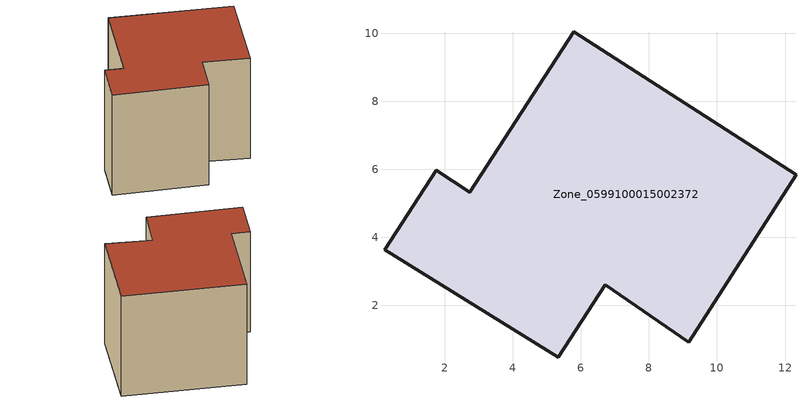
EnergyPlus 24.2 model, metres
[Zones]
Zone_0599100015002372
 floor ground (C_G): 9.18,0.92 6.72,2.61 5.34,0.47 0.23,3.63 1.74,5.97 2.73,5.33 5.79,10.05 12.32,5.84 z0.66
 wall outside (C_F): 0.23,3.63 5.34,0.47 6.72,2.61 9.18,0.92 12.32,5.84 5.79,10.05 2.73,5.33 1.74,5.97 0.23,3.63 z0.66:7.97
 roof outside (C_R): 12.32,5.84 5.79,10.05 2.73,5.33 1.74,5.97 0.23,3.63 5.34,0.47 6.72,2.61 9.18,0.92 z7.97
[BUILDING]
Pand.0599100015002372: North Axis=0; Terrain=City; Loads Convergence Tolerance Value=0.04; Temperature Convergence Tolerance Value=0.4; Solar Distribution=FullExterior; Maximum Number of Warmup Days=25; Minimum Number of Warmup Days=1
[Site:Location]
Rotterdam.The.Hague.AP_ZH_NLD Design_Conditions: Latitude=51.96; Longitude=4.45; Time Zone=1; Elevation=-4.5
[SITE:GROUNDTEMPERATURE:BUILDINGSURFACE]
18, 18, 18, 18, 18, 18, 18, 18, 18, 18, 18, 18
[MATERIAL] Thermal Absorptance=0.9; Solar Absorptance=0.7; Visible Absorptance=0.7
Name | Roughness | Thickness | Conductivity | Density | Specific Heat
G.TC.1965-1974 | MediumSmooth | 0.15 | 0.882353 | 540 | 1210
F.TC.1965-1974 | Rough | 0.3 | 0.697674 | 1920 | 840
R.TC.1965-1974 | MediumRough | 0.2 | 0.232558 | 1500 | 1000
[CONSTRUCTION]
C_G: G.TC.1965-1974
C_F: F.TC.1965-1974
C_R: R.TC.1965-1974
[ZONE]
Zone_0599100015002372: Type=1; Multiplier=1; Ceiling Height=Autocalculate; Volume=Autocalculate; Floor Area=autocalculate; Part of Total Floor Area=Yes
[ZONEINFILTRATION:DESIGNFLOWRATE]
Infil_Zone_0599100015002372: Zone or ZoneList or Space or SpaceList=Zone_0599100015002372; Schedule=AlwaysOn; Design Flow Rate Calculation Method=Flow/Area; Flow Rate per Floor Area=0.003; Constant Term Coefficient=1; Temperature Term Coefficient=0; Velocity Term Coefficient=0; Velocity Squared Term Coefficient=0
[HVACTEMPLATE:ZONE:IDEALLOADSAIRSYSTEM]
Zone_0599100015002372: Maximum Heating Supply Air Temperature=50; Minimum Cooling Supply Air Temperature=13; Maximum Heating Supply Air Humidity Ratio=0.0156; Minimum Cooling Supply Air Humidity Ratio=0.0077; Heating Limit=NoLimit; Cooling Limit=NoLimit; Dehumidification Control Type=ConstantSensibleHeatRatio; Cooling Sensible Heat Ratio=0.7; Dehumidification Setpoint=60; Humidification Control Type=None; Humidification Setpoint=30; Outdoor Air Method=None; Outdoor Air Flow Rate per Person=0.00944; Outdoor Air Flow Rate per Zone Floor Area=0; Outdoor Air Flow Rate per Zone=0; Demand Controlled Ventilation Type=None; Outdoor Air Economizer Type=NoEconomizer; Heat Recovery Type=None; Sensible Heat Recovery Effectiveness=0.7; Latent Heat Recovery Effectiveness=0.65
[ZONECONTROL:THERMOSTAT]
ThermostatControl_Zone_0599100015002372: Zone or ZoneList=Zone_0599100015002372; Control Type Schedule=DualSetpointControlType; Control 1=Thermostat_Zone_0599100015002372; Temperature Difference Between Cutout And Setpoint=0
[THERMOSTATSETPOINT:DUALSETPOINT]
Thermostat_Zone_0599100015002372: Heating Setpoint Temperature Schedule=HeatingSetpoint_Zone_0599100015002372; Cooling Setpoint Temperature Schedule=CoolingSetpoint_Zone_0599100015002372
[SCHEDULE:COMPACT]
HeatingSetpoint_Zone_0599100015002372: Through: 12/31, For: AllDays, Until: 24:00, 21
CoolingSetpoint_Zone_0599100015002372: Through: 12/31, For: AllDays, Until: 24:00, 24
DualSetpointControlType: Through: 12/31, For: AllDays, Until: 24:00, 4
AlwaysOn: Through: 12/31, For: AllDays, Until: 24:00, 1
